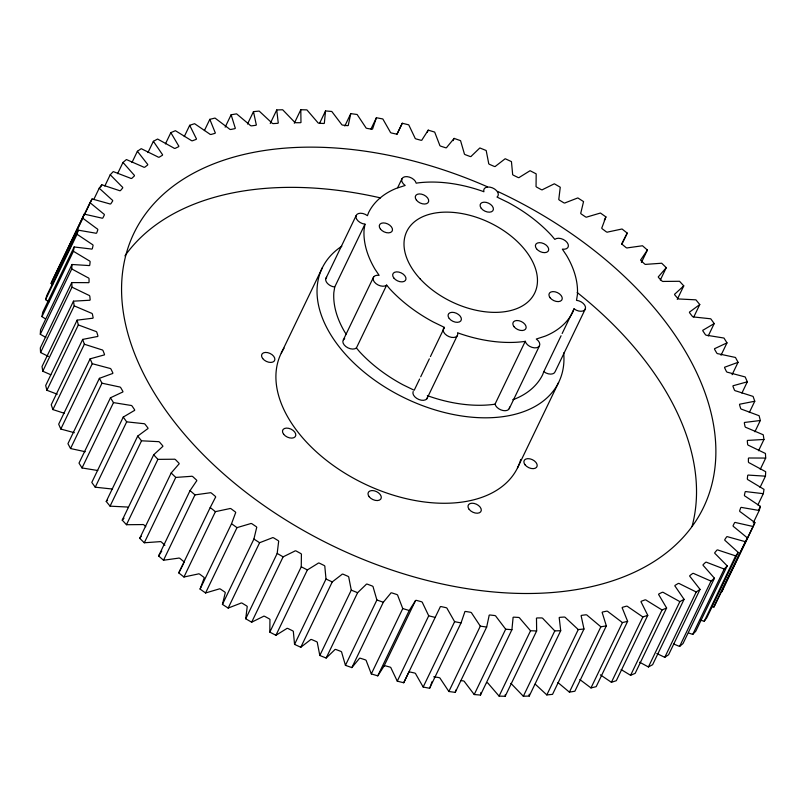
<?xml version="1.0" encoding="UTF-8"?>
<svg xmlns="http://www.w3.org/2000/svg" width="806" height="806" viewBox="0 0 806 806"><rect width="100%" height="100%" fill="white"/><g stroke="black" fill="none" stroke-linecap="round" stroke-linejoin="round"><path stroke-width="1.21" d="M415.523 600.561L383.908 666.3L377.772 675.851L371.314 673.917L366.367 661.071A1.35 0.836 25.7 0 0 365.199 659.802L360.544 658.29A1.35 0.836 25.7 0 0 359.184 658.734L351.869 667.6L345.442 665.343L341.744 652.608A1.35 0.836 25.7 0 0 340.676 651.308L336.062 649.565A1.35 0.836 25.7 0 0 334.621 649.908L326.158 658.049L319.811 655.48L317.373 642.926A1.35 0.836 25.7 0 0 316.415 641.606L311.872 639.642A1.35 0.836 25.7 0 0 310.35 639.893L300.799 647.268L294.553 644.387L293.394 632.095A1.35 0.836 25.7 0 0 292.548 630.755L288.095 628.579A1.35 0.836 25.7 0 0 286.503 628.73L275.924 635.289L269.819 632.136L269.939 620.157A1.35 0.836 25.7 0 0 269.214 618.817L264.872 616.439A1.35 0.836 25.7 0 0 263.23 616.489L251.663 622.202L245.739 618.776L247.14 607.19A1.35 0.836 25.7 0 0 246.545 605.85L242.344 603.291A1.35 0.836 25.7 0 0 240.641 603.241L228.169 608.077L222.446 604.399L225.126 593.266A1.35 0.836 25.7 0 0 224.652 591.936L220.612 589.196A1.35 0.836 25.7 0 0 218.879 589.045L205.56 592.974L200.079 589.075L204.019 578.466A1.35 0.836 25.7 0 0 203.676 577.136L199.828 574.255A1.35 0.836 25.7 0 0 198.064 574.003L183.959 577.005L178.761 572.895L183.335 563.958M245.739 618.776L277.183 553.43L278.594 541.844A1.35 0.836 25.7 0 0 277.989 540.504L273.788 537.945A1.35 0.836 25.7 0 0 272.096 537.884L259.613 542.72L228.169 608.077M45.902 337.452L40.3 334.289L40.542 329.835L71.986 264.489L88.428 265.517A1.35 0.836 25.7 0 0 89.778 265.063L90.121 261.9A1.35 0.836 25.7 0 0 88.962 260.63L73.427 251.281L74.152 246.979L90.907 248.963A1.35 0.836 25.7 0 0 92.347 248.611L93.043 245.568A1.35 0.836 25.7 0 0 91.985 244.268L77.044 234.274L78.242 230.163L95.229 233.095A1.35 0.836 25.7 0 0 96.74 232.833L97.778 229.932A1.35 0.836 25.7 0 0 96.831 228.612L82.565 218.043L84.237 214.124L101.355 217.993A1.35 0.836 25.7 0 0 102.936 217.832L104.306 215.081A1.35 0.836 25.7 0 0 103.48 213.751L89.97 202.649L92.096 198.961L109.263 203.737A1.35 0.836 25.7 0 0 110.906 203.676L112.598 201.107A1.35 0.836 25.7 0 0 111.893 199.757L99.209 188.201L101.788 184.765L118.895 190.418A1.35 0.836 25.7 0 0 120.588 190.458L122.603 188.07A1.35 0.836 25.7 0 0 122.018 186.72L110.231 174.771L113.253 171.597L130.209 178.106A1.35 0.836 25.7 0 0 131.932 178.247L134.259 176.051A1.35 0.836 25.7 0 0 133.806 174.711L122.986 162.439L126.421 159.548L143.125 166.862A1.35 0.836 25.7 0 0 144.889 167.104L147.518 165.119A1.35 0.836 25.7 0 0 147.186 163.799L137.393 151.266L141.231 148.667L157.593 156.757A1.35 0.836 25.7 0 0 159.376 157.099L162.278 155.336A1.35 0.836 25.7 0 0 162.087 154.037L153.372 141.312L157.593 139.035L173.522 147.851A1.35 0.836 25.7 0 0 175.315 148.294L178.479 146.763A1.35 0.836 25.7 0 0 178.418 145.493L170.842 132.647L175.406 130.693L190.821 140.194A1.35 0.836 25.7 0 0 192.614 140.718L196.029 139.428A1.35 0.836 25.7 0 0 196.1 138.199L189.692 125.303L194.589 123.691L209.389 133.816A1.35 0.836 25.7 0 0 211.172 134.431L214.819 133.393A1.35 0.836 25.7 0 0 215.021 132.204L209.822 119.338L215.021 118.069L229.136 128.758A1.35 0.836 25.7 0 0 230.889 129.464L234.748 128.678A1.35 0.836 25.7 0 0 235.08 127.539L231.121 114.774L236.591 113.858L249.931 125.061A1.35 0.836 25.7 0 0 251.663 125.847L255.704 125.313A1.35 0.836 25.7 0 0 256.177 124.235L253.467 111.641L259.179 111.077L271.682 122.724A1.35 0.836 25.7 0 0 273.375 123.6L277.576 123.328A1.35 0.836 25.7 0 0 278.171 122.311L276.74 109.948L282.664 109.757L294.25 121.777A1.35 0.836 25.7 0 0 295.893 122.724L300.235 122.714A1.35 0.836 25.7 0 0 300.96 121.766L300.809 109.717L306.905 109.888L317.514 122.22A1.35 0.836 25.7 0 0 319.105 123.237L323.559 123.489A1.35 0.836 25.7 0 0 324.395 122.613L325.533 110.936L331.78 111.47L341.341 124.053A1.35 0.836 25.7 0 0 342.862 125.132L347.416 125.645A1.35 0.836 25.7 0 0 348.373 124.849L350.781 113.616L357.129 114.502L365.612 127.257A1.35 0.836 25.7 0 0 367.052 128.396L371.667 129.172A1.35 0.836 25.7 0 0 372.735 128.456L376.412 117.726L382.83 118.966L390.164 131.831A1.35 0.836 25.7 0 0 391.535 133.02L396.179 134.038A1.35 0.836 25.7 0 0 397.358 133.413L402.275 123.247L408.733 124.839L414.889 137.735A1.35 0.836 25.7 0 0 416.158 138.964L420.823 140.234A1.35 0.836 25.7 0 0 422.092 139.7L428.228 130.149L434.686 132.083L439.633 144.929A1.35 0.836 25.7 0 0 440.801 146.198L445.456 147.71A1.35 0.836 25.7 0 0 446.816 147.266L454.131 138.4L460.558 140.657L464.256 153.392A1.35 0.836 25.7 0 0 465.324 154.692L469.938 156.435A1.35 0.836 25.7 0 0 471.379 156.092L479.842 147.951L486.189 150.521L488.627 163.074A1.35 0.836 25.7 0 0 489.585 164.394L494.128 166.358A1.35 0.836 25.7 0 0 495.65 166.107L505.201 158.732L511.447 161.613L512.606 173.905A1.35 0.836 25.7 0 0 513.452 175.245L517.905 177.421A1.35 0.836 25.7 0 0 519.497 177.27L530.076 170.711L536.181 173.864L536.061 185.843A1.35 0.836 25.7 0 0 536.786 187.183L541.128 189.561A1.35 0.836 25.7 0 0 542.77 189.511L554.337 183.798L560.261 187.224L558.86 198.81A1.35 0.836 25.7 0 0 559.455 200.15L563.656 202.709A1.35 0.836 25.7 0 0 565.359 202.759L577.831 197.923L583.554 201.601L580.874 212.734A1.35 0.836 25.7 0 0 581.348 214.064L585.388 216.804A1.35 0.836 25.7 0 0 587.121 216.955L600.44 213.026L605.921 216.925L601.981 227.534A1.35 0.836 25.7 0 0 602.324 228.864L606.172 231.745A1.35 0.836 25.7 0 0 607.936 231.997L622.041 228.995L627.239 233.105L622.061 243.14A1.35 0.836 25.7 0 0 622.272 244.44L625.919 247.472A1.35 0.836 25.7 0 0 627.703 247.825L642.493 245.759L647.389 250.051L641.425 262.444M40.3 334.289L71.754 268.942L71.986 264.489M760.038 487.429L765.458 476.165L765.7 471.712L749.671 463.047A1.35 0.836 25.7 0 1 748.401 461.808L748.401 458.543A1.35 0.836 25.7 0 1 749.661 457.999L765.69 458.07L765.438 453.476L748.996 445.547A1.35 0.836 25.7 0 1 747.636 444.358L747.293 441.013A1.35 0.836 25.7 0 1 748.452 440.368L763.967 439.471L763.242 434.787L746.477 427.633A1.35 0.836 25.7 0 1 745.036 426.495L744.341 423.079A1.35 0.836 25.7 0 1 745.399 422.354L760.32 420.5L759.111 415.725L742.125 409.398A1.35 0.836 25.7 0 1 740.603 408.31L739.565 404.854A1.35 0.836 25.7 0 1 740.513 404.048L754.769 401.237L753.086 396.411L735.959 390.94A1.35 0.836 25.7 0 1 734.377 389.923L732.997 386.427A1.35 0.836 25.7 0 1 733.833 385.54L747.323 381.812L745.187 376.956L728.02 372.372A1.35 0.836 25.7 0 1 726.387 371.425L724.675 367.919A1.35 0.836 25.7 0 1 725.39 366.962L738.054 362.317L735.465 357.461L718.358 353.794A1.35 0.836 25.7 0 1 716.665 352.917L714.64 349.421A1.35 0.836 25.7 0 1 715.224 348.394L726.992 342.862L723.969 338.046L707.013 335.306A1.35 0.836 25.7 0 1 705.29 334.51L702.953 331.044A1.35 0.836 25.7 0 1 703.406 329.956L714.207 323.569L710.761 318.803L694.067 317.01A1.35 0.836 25.7 0 1 692.304 316.295L689.674 312.879A1.35 0.836 25.7 0 1 689.996 311.741L699.769 304.537L695.931 299.842L679.569 299.016A1.35 0.836 25.7 0 1 677.786 298.391L674.874 295.046A1.35 0.836 25.7 0 1 675.075 293.847L683.76 285.868L679.539 281.284L663.62 281.425A1.35 0.836 25.7 0 1 661.827 280.881L658.653 277.627A1.35 0.836 25.7 0 1 658.714 276.387L666.27 267.673L661.696 263.23L646.291 264.328A1.35 0.836 25.7 0 1 644.508 263.884L641.082 260.731A1.35 0.836 25.7 0 1 641.012 259.451L647.389 250.051M486.895 682.763A1.35 0.836 25.7 0 1 488.486 683.78L499.095 696.112L505.191 696.283L505.312 694.52M505.191 696.283L536.645 630.937L536.494 618.887A1.35 0.836 25.7 0 1 537.219 617.94L541.551 617.93A1.35 0.836 25.7 0 1 543.204 618.877L554.79 630.897L560.704 630.705L559.283 618.343A1.35 0.836 25.7 0 1 559.878 617.325L564.079 617.053A1.35 0.836 25.7 0 1 565.772 617.93L578.265 629.567L583.977 629.012L581.277 616.419A1.35 0.836 25.7 0 1 581.751 615.331L585.781 614.807A1.35 0.836 25.7 0 1 587.514 615.593L600.863 626.796L606.334 625.879L602.364 613.114A1.35 0.836 25.7 0 1 602.707 611.976L606.555 611.18A1.35 0.836 25.7 0 1 608.318 611.895L622.433 622.585L627.632 621.315L622.433 608.449A1.35 0.836 25.7 0 1 622.635 607.261L626.282 606.213A1.35 0.836 25.7 0 1 628.065 606.837L642.866 616.963L647.762 615.341L641.354 602.455A1.35 0.836 25.7 0 1 641.425 601.216L644.84 599.936A1.35 0.836 25.7 0 1 646.634 600.46L662.038 609.961L666.612 608.006L659.026 595.16A1.35 0.836 25.7 0 1 658.965 593.891L662.139 592.36A1.35 0.836 25.7 0 1 663.932 592.803L679.861 601.619L684.072 599.342L675.368 586.607A1.35 0.836 25.7 0 1 675.166 585.307L678.078 583.554A1.35 0.836 25.7 0 1 679.851 583.887L696.223 591.987L700.051 589.388L690.268 576.854A1.35 0.836 25.7 0 1 689.936 575.524L692.566 573.55A1.35 0.836 25.7 0 1 694.319 573.791L711.023 581.106L714.459 578.214L703.648 565.933A1.35 0.836 25.7 0 1 703.185 564.603L705.512 562.407A1.35 0.836 25.7 0 1 707.245 562.548L724.201 569.056L727.213 565.883L715.436 553.923A1.35 0.836 25.7 0 1 714.841 552.584L716.866 550.196A1.35 0.836 25.7 0 1 718.559 550.236L735.666 555.888L738.246 552.442L725.561 540.897A1.35 0.836 25.7 0 1 724.846 539.546L726.549 536.977A1.35 0.836 25.7 0 1 728.191 536.917L745.348 541.692L747.484 537.995L733.974 526.902A1.35 0.836 25.7 0 1 733.138 525.562L734.508 522.822A1.35 0.836 25.7 0 1 736.09 522.661L753.217 526.53L754.89 522.61L740.623 512.042A1.35 0.836 25.7 0 1 739.676 510.712L740.704 507.82A1.35 0.836 25.7 0 1 742.215 507.558L759.212 510.49L760.411 506.37L745.469 496.385A1.35 0.836 25.7 0 1 744.412 495.075L745.107 492.043A1.35 0.836 25.7 0 1 746.537 491.69L763.302 493.675L764.017 489.373L748.492 480.023A1.35 0.836 25.7 0 1 747.323 478.744L747.676 475.59A1.35 0.836 25.7 0 1 749.026 475.137L765.458 476.165M222.446 604.399L253.9 539.053L256.58 527.92A1.35 0.836 25.7 0 0 256.106 526.58L252.066 523.85A1.35 0.836 25.7 0 0 250.334 523.698L237.004 527.628L231.534 523.729L235.473 513.12A1.35 0.836 25.7 0 0 235.13 511.79L231.272 508.908A1.35 0.836 25.7 0 0 229.509 508.657L215.414 511.649L210.215 507.548L215.383 497.514A1.35 0.836 25.7 0 0 215.182 496.214L211.535 493.181A1.35 0.836 25.7 0 0 209.751 492.829L194.961 494.884L190.055 490.602L196.442 481.192A1.35 0.836 25.7 0 0 196.372 479.923L192.946 476.769A1.35 0.836 25.7 0 0 191.153 476.326L175.758 477.424L171.184 472.981L178.741 464.266A1.35 0.836 25.7 0 0 178.801 463.027L175.627 459.763A1.35 0.836 25.7 0 0 173.834 459.229L157.905 459.36L153.694 454.786L162.379 446.796A1.35 0.836 25.7 0 0 162.57 445.607L159.659 442.262A1.35 0.836 25.7 0 0 157.885 441.628L141.524 440.801L137.685 436.117L147.448 428.913A1.35 0.836 25.7 0 0 147.78 427.764L145.151 424.359A1.35 0.836 25.7 0 0 143.387 423.634L126.683 421.85L123.247 417.085L134.038 410.697A1.35 0.836 25.7 0 0 134.501 409.609L132.164 406.143A1.35 0.836 25.7 0 0 130.431 405.347L113.485 402.607L110.462 397.791L122.22 392.25A1.35 0.836 25.7 0 0 122.804 391.232L120.779 387.736A1.35 0.836 25.7 0 0 119.097 386.86L101.989 383.193L99.4 378.336L112.064 373.692A1.35 0.836 25.7 0 0 112.769 372.735L111.067 369.229A1.35 0.836 25.7 0 0 109.425 368.271L92.267 363.697L90.121 358.841L103.621 355.103A1.35 0.836 25.7 0 0 104.448 354.227L103.077 350.731A1.35 0.836 25.7 0 0 101.496 349.703L84.368 344.233L82.686 339.407L96.942 336.606A1.35 0.836 25.7 0 0 97.889 335.8L96.841 332.334A1.35 0.836 25.7 0 0 95.33 331.256L78.333 324.929L77.124 320.153L92.055 318.299A1.35 0.836 25.7 0 0 93.113 317.574L92.418 314.159A1.35 0.836 25.7 0 0 90.977 313.02L74.212 305.867L73.477 301.172L89.003 300.275A1.35 0.836 25.7 0 0 90.161 299.641L89.809 296.296A1.35 0.836 25.7 0 0 88.459 295.107L72.006 287.168L71.764 282.584L87.783 282.654A1.35 0.836 25.7 0 0 89.053 282.11L89.043 278.846A1.35 0.836 25.7 0 0 87.783 277.607L71.754 268.942M325.795 278.644L356.04 215.806A7.788 4.816 25.7 0 0 364.967 224.169L334.722 287.007L333.825 292.638A113.586 70.243 25.7 0 0 344.726 331.981L346.117 334.047M364.967 224.169L364.06 229.801A113.586 70.243 25.7 0 0 374.971 269.154L379.122 275.35A7.788 4.816 25.7 0 0 374.347 281.979A7.788 4.816 25.7 0 0 386.658 285.112L389.731 288.8A113.586 70.243 25.7 0 0 433.265 321.977L444.459 327.417A7.788 4.816 25.7 0 0 449.103 336.666A7.788 4.816 25.7 0 0 457.576 332.727L459.309 333.412A113.586 70.243 25.7 0 0 523.89 341.563L525.27 341.301A7.788 4.816 25.7 0 0 536.615 347.739A7.788 4.816 25.7 0 0 536.292 339.044L545.259 336.112A113.586 70.243 25.7 0 0 572.885 311.912L574.033 308.829A7.788 4.816 25.7 0 0 585.438 308.698L555.203 371.526A7.788 4.816 25.7 0 1 543.798 371.667L542.64 374.75A113.586 70.243 25.7 0 1 515.014 398.94L512.777 399.675M45.368 318.833L41.983 316.627L42.698 312.325L74.152 246.979M460.861 680.617L463.138 680.869A1.35 0.836 25.7 0 1 464.659 681.947L474.22 694.53L480.467 695.064L480.93 692.515M480.467 695.064L511.911 629.708L513.049 618.041A1.35 0.836 25.7 0 1 513.896 617.164L518.349 617.416A1.35 0.836 25.7 0 1 519.941 618.434L530.539 630.766L536.645 630.937M48.834 301.968L45.589 299.63L46.788 295.51L78.242 230.163M433.729 676.849A1.35 0.836 25.7 0 1 434.333 676.828L438.948 677.604A1.35 0.836 25.7 0 1 440.388 678.743L448.871 691.498L455.219 692.384L455.974 689.946M455.219 692.384L486.673 627.038L489.081 615.804A1.35 0.836 25.7 0 1 490.038 615.008L494.582 615.522A1.35 0.836 25.7 0 1 496.103 616.6L505.674 629.184L511.911 629.708M430.958 684.909L431.945 681.755M52.652 284.619L51.11 283.39L52.783 279.47L84.237 214.124M723.435 587.957L721.763 591.876L753.217 526.53M383.908 666.3A1.35 0.836 25.7 0 1 385.177 665.766L389.842 667.036A1.35 0.836 25.7 0 1 391.112 668.265L397.267 681.161L403.725 682.753L408.642 672.587A1.35 0.836 25.7 0 1 409.821 671.962L414.465 672.98A1.35 0.836 25.7 0 1 415.836 674.169L423.17 687.034L429.588 688.274L430.626 685.966M429.588 688.274L461.042 622.927L464.719 612.197A1.35 0.836 25.7 0 1 465.787 611.482L470.392 612.258A1.35 0.836 25.7 0 1 471.842 613.386L480.316 626.151L486.673 627.038M51.11 283.39L89.97 202.649M61.185 263.189L66.616 251.915M69.326 246.283L76.368 231.634M77.457 229.388L83.421 216.995M84.509 214.739L92.096 198.961M45.589 299.63L77.044 234.274M93.788 199.475L99.209 188.201M100.7 187.012L101.788 184.765M41.983 316.627L73.427 251.281M104.81 186.045L110.231 174.771M117.565 173.703L122.986 162.439M71.764 282.584L40.31 347.93L40.562 352.524L48.451 356.433M40.562 352.524L72.006 287.168M131.972 162.53L137.393 151.266M73.477 301.172L42.033 366.529L42.758 371.213L50.818 374.76M42.758 371.213L74.212 305.867M147.951 152.586L153.372 141.312M77.124 320.153L45.68 385.5L46.889 390.275L57.266 394.215M46.889 390.275L78.333 324.929M165.421 143.911L170.842 132.647M82.686 339.407L51.231 404.763L52.914 409.589L64.5 413.347M184.272 136.577L189.692 125.303M52.914 409.589L84.368 344.233M90.121 358.841L58.677 424.188L60.813 429.044L74.343 432.701M60.813 429.044L92.267 363.697M204.402 130.602L209.822 119.338M99.4 378.336L67.946 443.683L70.535 448.539L85.234 451.713M225.156 127.167L231.121 114.774M70.535 448.539L101.989 383.193M110.462 397.791L79.008 463.138L82.031 467.954L97.788 470.513M247.502 124.033L253.467 111.641M82.031 467.954L113.485 402.607M123.247 417.085L91.793 482.431L95.239 487.197L111.933 488.99A1.35 0.836 25.7 0 1 112.558 489M95.239 487.197L126.683 421.85M270.232 123.469L276.74 109.948M128.214 507.609A1.35 0.836 25.7 0 0 126.431 506.984L110.069 506.158L106.231 501.463L137.685 436.117M294.301 123.237L300.809 109.717M110.069 506.158L141.524 440.801M145.765 526.741L144.173 525.119A1.35 0.836 25.7 0 0 142.38 524.575L126.461 524.716L122.24 520.132L153.694 454.786M126.461 524.716L157.905 459.36M319.569 123.338L325.533 110.936M164.918 545.269L161.492 542.116A1.35 0.836 25.7 0 0 159.709 541.672L144.304 542.77L139.73 538.327L171.184 472.981M144.304 542.77L175.758 477.424M344.817 126.008L350.781 113.616M183.939 562.86A1.35 0.836 25.7 0 0 183.728 561.56L180.081 558.528A1.35 0.836 25.7 0 0 178.297 558.175L163.507 560.241L158.611 555.949L190.055 490.602M163.507 560.241L194.961 494.884M370.992 128.99L376.412 117.726M281.264 353.119L322.39 267.663M178.761 572.895L210.215 507.548M183.959 577.005L215.414 511.649M396.854 134.511L402.275 123.247M200.079 589.075L231.534 523.729M397.69 187.637L402.003 178.66M205.56 592.974L237.004 527.628M427.15 132.406L428.228 130.149M343.406 339.749L373.641 276.911M453.053 140.657L454.131 138.4M419.614 379.032L414.213 390.255L403.02 384.815A113.586 70.243 25.7 0 1 359.486 351.638L356.413 347.95L386.658 285.112M251.663 622.202L283.118 556.855L294.684 551.143A1.35 0.836 25.7 0 1 296.326 551.092L300.668 553.47A1.35 0.836 25.7 0 1 301.394 554.81L301.263 566.789L269.819 632.136M275.924 635.289L307.368 569.943L317.957 563.384A1.35 0.836 25.7 0 1 319.539 563.233L324.002 565.409A1.35 0.836 25.7 0 1 324.848 566.749L326.007 579.04L294.553 644.387M420.702 376.795L429.336 358.841M430.414 356.595L444.459 327.417M300.799 647.268L332.253 581.912L341.794 574.547A1.35 0.836 25.7 0 1 343.316 574.295L347.86 576.26A1.35 0.836 25.7 0 1 348.827 577.58L351.265 590.133L319.811 655.48M426.888 398.779L457.123 335.941M326.158 658.049L357.612 592.702L366.065 584.562A1.35 0.836 25.7 0 1 367.516 584.219L372.12 585.962A1.35 0.836 25.7 0 1 373.198 587.252L376.896 599.996L345.442 665.343M351.869 667.6L383.313 602.253L390.628 593.387A1.35 0.836 25.7 0 1 391.998 592.944L396.643 594.455A1.35 0.836 25.7 0 1 397.821 595.715L402.758 608.57L409.216 610.495L415.352 600.954A1.35 0.836 25.7 0 1 416.621 600.42L421.286 601.689A1.35 0.836 25.7 0 1 422.566 602.918L428.721 615.814L435.18 617.406L440.096 607.24A1.35 0.836 25.7 0 1 441.265 606.616L445.92 607.633A1.35 0.836 25.7 0 1 447.28 608.822L454.614 621.678L461.042 622.927M427.331 395.565L429.064 396.25A113.586 70.243 25.7 0 0 493.655 404.39L495.035 404.138L525.27 341.301M371.314 673.917L402.758 608.57M377.772 675.851L409.216 610.495M509.231 408.672L539.466 345.834M604.288 220.3L605.921 216.925M543.798 371.667L561.077 335.759M562.155 333.513L574.033 308.829M397.267 681.161L428.721 615.814M403.725 682.753L435.18 617.406M621.819 244.369L627.239 233.105M517.472 467.964L558.608 382.507M423.17 687.034L454.614 621.678M448.871 691.498L480.316 626.151M660.305 280.065L666.27 267.673M474.22 694.53L505.674 629.184M677.252 299.389L683.76 285.868M499.095 696.112L530.539 630.766M693.805 316.929L699.769 304.537M510.752 683.397A1.35 0.836 25.7 0 1 511.75 684.223L523.336 696.243L554.79 630.897M523.336 696.243L529.26 696.052L560.704 630.705M708.242 335.961L714.207 323.569M535.184 684.103L546.821 694.923L578.265 629.567M583.977 629.012L552.533 694.359L546.821 694.923M721.027 355.255L726.992 342.862M557.923 682.541L569.409 692.142L600.863 626.796M606.334 625.879L574.88 691.226L569.409 692.142M732.09 374.709L738.054 362.317M579.826 679.529L590.979 687.931L622.433 622.585M627.632 621.315L596.178 686.662L590.979 687.931M741.903 393.076L747.323 381.812M600.399 674.844L611.411 682.309L642.866 616.963M647.762 615.341L616.308 680.697L611.411 682.309M749.338 412.511L754.769 401.237M621.114 669.554L630.594 675.307L662.038 609.961M666.612 608.006L635.158 673.353L630.594 675.307M754.9 431.764L760.32 420.5M639.642 662.21L648.407 666.965L679.861 601.619M684.072 599.342L652.628 664.688L648.407 666.965M758.547 450.745L763.967 439.471M656.83 653.505L664.769 657.333L696.223 591.987M700.051 589.388L668.607 654.734L664.769 657.333M760.26 469.334L765.69 458.07M673.635 643.984L679.579 646.452L711.023 581.106M714.459 578.214L683.014 643.561L679.579 646.452M688.918 633.083L692.747 634.403L724.201 569.056M727.213 565.883L695.769 631.229L692.747 634.403M757.882 504.939L763.302 493.675M700.364 620.116L704.212 621.235L735.666 555.888M738.246 552.442L706.791 617.799L704.212 621.235M758.778 509.755L760.411 506.37M753.247 522.882L759.212 510.49M711.98 606.575L713.904 607.039L745.348 541.692M754.89 522.61L713.904 607.039M158.611 555.949L161.774 551.042M58.516 268.005L60.118 265.234M139.73 538.327L141.231 536.262M122.24 520.132L124.003 518.218M106.231 501.463L107.571 500.304M376.896 599.996L383.313 602.253M351.265 590.133L357.612 592.702M326.007 579.04L332.253 581.912M301.263 566.789L307.368 569.943M277.183 553.43L283.118 556.855M253.9 539.053L259.613 542.72M529.189 694.238L529.26 696.052M497.634 191.425A316.083 195.465 25.7 0 1 629.859 574.275A316.083 195.465 25.7 0 1 133.01 349.461A316.083 195.465 25.7 0 1 487.449 186.811M520.757 459.491A131.328 81.215 25.7 0 1 365.864 484.537A131.328 81.215 25.7 0 1 284.065 348.172M563.686 352.907A131.328 81.215 25.7 0 1 405.337 398.295A131.328 81.215 25.7 0 1 341.825 246.213M509.573 407.08A7.788 4.816 25.7 0 1 502.974 410.516A7.788 4.816 25.7 0 1 495.035 404.138M427.512 397.308A7.788 4.816 25.7 0 1 418.858 399.504A7.788 4.816 25.7 0 1 413.176 391.504M356.413 347.95A7.788 4.816 25.7 0 1 345.784 346.499A7.788 4.816 25.7 0 1 344.706 338.671M334.722 287.007A7.788 4.816 25.7 0 1 327.145 283.037A7.788 4.816 25.7 0 1 326.632 277.274M124.93 255.875A316.083 195.465 25.7 0 1 380.533 197.903M577.187 292.507A316.083 195.465 25.7 0 1 692.052 526.399M585.438 308.698A7.788 4.816 25.7 0 0 576.512 300.326L577.418 294.694A113.586 70.243 25.7 0 0 566.507 255.351L562.346 249.145A7.788 4.816 25.7 0 0 567.132 242.515A7.788 4.816 25.7 0 0 554.82 239.382L551.747 235.695A113.586 70.243 25.7 0 0 508.213 202.528L497.02 197.077A7.788 4.816 25.7 0 0 492.375 187.838A7.788 4.816 25.7 0 0 483.902 191.768L482.169 191.093A113.586 70.243 25.7 0 0 417.589 182.942L416.208 183.204A7.788 4.816 25.7 0 0 404.864 176.756A7.788 4.816 25.7 0 0 405.176 185.451L396.22 188.392A113.586 70.243 25.7 0 0 368.594 212.583L367.435 215.676A7.788 4.816 25.7 0 0 356.04 215.806M525.028 464.78A7.103 4.393 25.7 0 0 536.554 467.319A7.103 4.393 25.7 0 0 530.036 458.856A7.103 4.393 25.7 0 0 525.028 464.78M469.132 509.342A7.103 4.393 25.7 0 0 480.658 511.881A7.103 4.393 25.7 0 0 474.14 503.428A7.103 4.393 25.7 0 0 469.132 509.342M369.138 496.687A7.103 4.393 25.7 0 0 380.664 499.226A7.103 4.393 25.7 0 0 374.145 490.773A7.103 4.393 25.7 0 0 369.138 496.687M283.631 434.233A7.103 4.393 25.7 0 0 295.157 436.771A7.103 4.393 25.7 0 0 288.639 428.308A7.103 4.393 25.7 0 0 283.631 434.233M262.696 358.559A7.103 4.393 25.7 0 0 274.221 361.098A7.103 4.393 25.7 0 0 267.703 352.635A7.103 4.393 25.7 0 0 262.696 358.559M420.097 278.836A70.988 43.897 25.7 0 0 533.703 294.915A70.988 43.897 25.7 0 0 458.413 212.996A70.988 43.897 25.7 0 0 420.097 278.836M550.085 297.736A7.103 4.393 25.7 0 0 561.611 300.275A7.103 4.393 25.7 0 0 555.092 291.812A7.103 4.393 25.7 0 0 550.085 297.736M536.544 248.782A7.093 4.383 25.7 0 0 548.06 251.311A7.093 4.383 25.7 0 0 541.551 242.868A7.093 4.383 25.7 0 0 536.544 248.782M481.242 208.301A7.103 4.393 25.7 0 0 492.768 210.84A7.103 4.393 25.7 0 0 486.25 202.387A7.103 4.393 25.7 0 0 481.242 208.301M416.43 200.12A7.153 4.423 25.7 0 0 428.046 202.679A7.153 4.423 25.7 0 0 421.478 194.145A7.153 4.423 25.7 0 0 416.43 200.12M380.402 229.005A7.053 4.362 25.7 0 0 391.857 231.534A7.053 4.362 25.7 0 0 385.379 223.131A7.053 4.362 25.7 0 0 380.402 229.005M393.822 277.999A7.103 4.393 25.7 0 0 405.347 280.528A7.103 4.393 25.7 0 0 398.829 272.075A7.103 4.393 25.7 0 0 393.822 277.999M449.214 318.451A7.103 4.393 25.7 0 0 460.74 320.99A7.103 4.393 25.7 0 0 454.221 312.526A7.103 4.393 25.7 0 0 449.214 318.451M513.986 326.652A7.103 4.393 25.7 0 0 525.512 329.191A7.103 4.393 25.7 0 0 518.993 320.728A7.103 4.393 25.7 0 0 513.986 326.652"/></g></svg>
